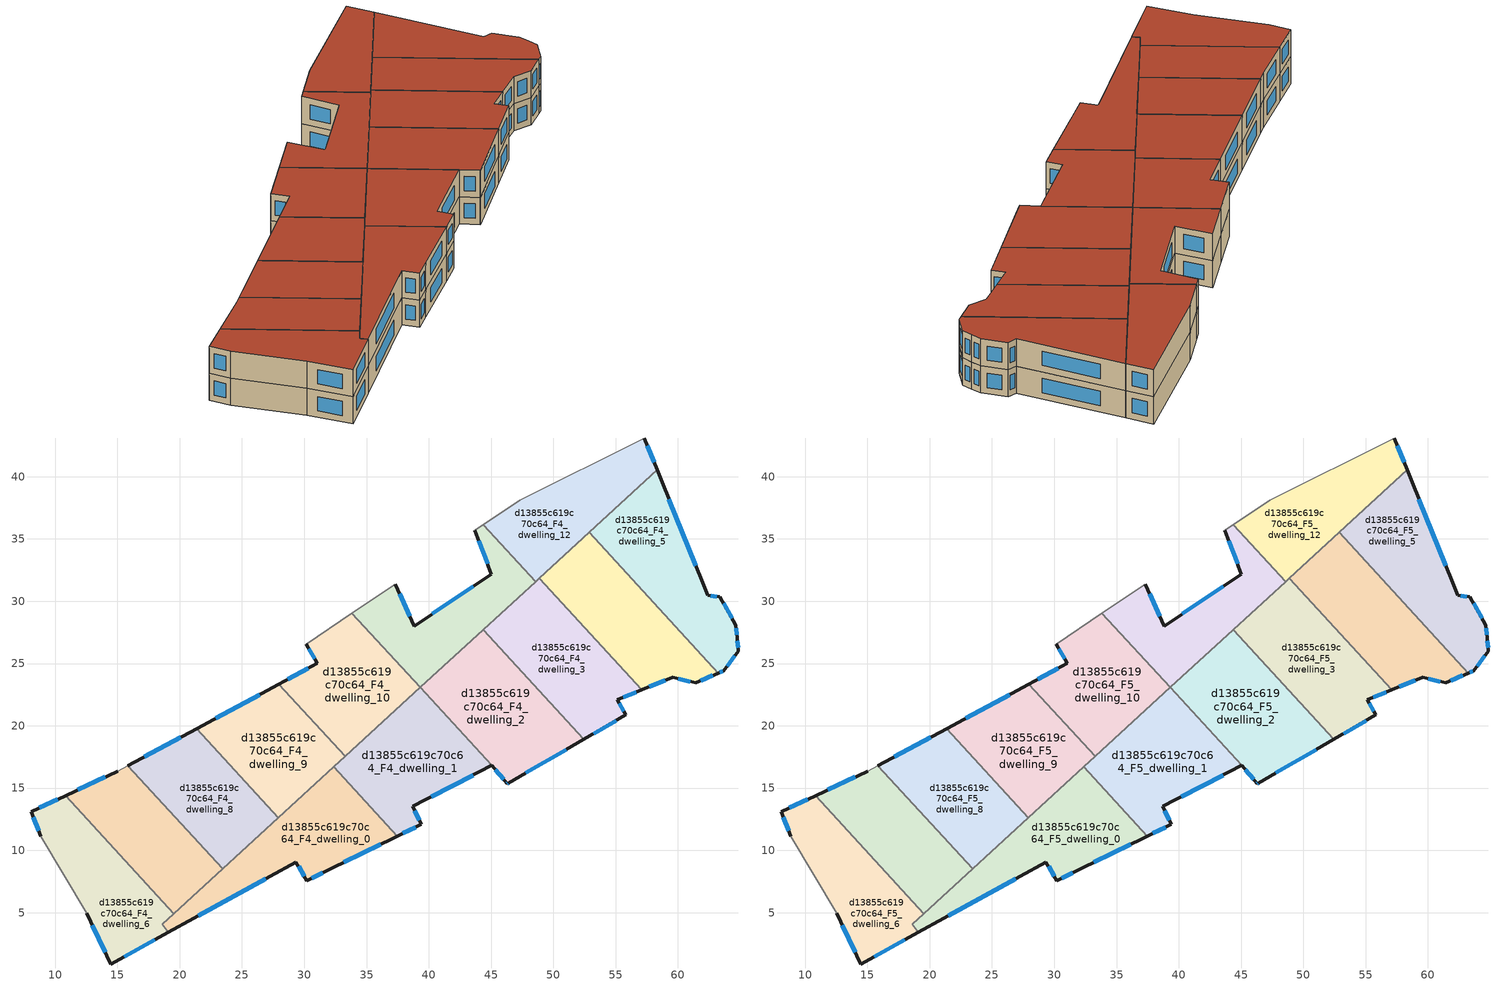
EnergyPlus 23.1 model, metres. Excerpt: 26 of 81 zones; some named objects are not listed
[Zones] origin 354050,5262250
d13855c619c70c64_F4_dwelling_0
 floor to d13855c619c70c64_F3_dwelling_0 (EU_floor_Construction): 32.36,16.7 37.46,11.14 31.87,8.38 30.21,7.57 29.34,9.06 19.09,3.42 18.62,4.08 z12
 wall outside (EU_wall_Construction): 19.09,3.42 29.34,9.06 30.21,7.57 31.87,8.38 37.46,11.14 z12:15
 wall to d13855c619c70c64_F4_dwelling_1 (EU_wall_Construction): 37.46,11.14 32.36,16.7 z12:15
 wall to d13855c619c70c64_F4_dwelling_6 (EU_wall_Construction): 19.54,4.93 18.62,4.08 19.09,3.42 z12:15
 wall to d13855c619c70c64_F4_dwelling_8 (EU_wall_Construction): 27.93,12.63 23.45,8.51 z12:15
 wall to d13855c619c70c64_F4_dwelling_9 (EU_wall_Construction): 32.36,16.7 27.93,12.63 z12:15
 wall to d13855c619c70c64_F4_dwelling_7 (EU_wall_Construction): 23.45,8.51 19.54,4.93 z12:15
 window (EU_Window_Construction): 33.19,9.03 36.15,10.49 / 30.6,7.76 31.48,8.19 / 29.54,8.71 30,7.92 / 21.5,4.74 26.93,7.74 z12.7:14.3
d13855c619c70c64_F4_dwelling_1
 floor to d13855c619c70c64_F3_dwelling_1 (EU_floor_Construction): 39.31,23.08 45.05,16.82 38.72,13.54 39.4,12.09 37.46,11.14 32.36,16.7 z12
 wall outside (EU_wall_Construction): 37.46,11.14 39.4,12.09 38.72,13.54 45.05,16.82 z12:15
 wall to d13855c619c70c64_F4_dwelling_2 (EU_wall_Construction): 45.05,16.82 39.31,23.08 z12:15
 wall to d13855c619c70c64_F4_dwelling_10 (EU_wall_Construction): 39.31,23.08 33.28,17.54 z12:15
 wall to d13855c619c70c64_F4_dwelling_9 (EU_wall_Construction): 33.28,17.54 32.36,16.7 z12:15
 window (EU_Window_Construction): 40.2,14.31 43.57,16.05 / 39.24,12.43 38.88,13.2 / 37.92,11.36 38.94,11.87 z12.7:14.3
d13855c619c70c64_F4_dwelling_10
 floor to d13855c619c70c64_F3_dwelling_10 (EU_floor_Construction): 33.83,29.04 39.31,23.08 33.28,17.54 27.96,23.33 31.06,25.01 30.15,26.55 z12
 wall outside (EU_wall_Construction): 30.15,26.55 31.06,25.01 27.96,23.33 z12:15
 wall to d13855c619c70c64_F4_dwelling_9 (EU_wall_Construction): 27.96,23.33 33.28,17.54 z12:15
 wall adiabatic (EU_wall_Construction): 33.83,29.04 30.15,26.55 z12:15
 wall to d13855c619c70c64_F4_dwelling_11 (EU_wall_Construction): 39.31,23.08 33.83,29.04 z12:15
 window (EU_Window_Construction): 30.33,24.61 28.69,23.73 / 30.36,26.19 30.85,25.37 z12.7:14.3
d13855c619c70c64_F4_dwelling_11
 floor to d13855c619c70c64_F3_dwelling_11 (EU_floor_Construction): 44.37,36.15 48.57,31.58 39.31,23.08 33.83,29.04 37.31,31.38 38.84,28 45.03,32.18 43.68,35.68 z12
 wall outside (EU_wall_Construction): 43.68,35.68 45.03,32.18 38.84,28 37.31,31.38 z12:15
 wall adiabatic (EU_wall_Construction): 44.37,36.15 43.68,35.68 / 37.31,31.38 33.83,29.04 z12:15
 wall to d13855c619c70c64_F4_dwelling_12 (EU_wall_Construction): 48.57,31.58 44.37,36.15 z12:15
 wall to d13855c619c70c64_F4_dwelling_2 (EU_wall_Construction): 39.31,23.08 44.36,27.72 z12:15
 wall to d13855c619c70c64_F4_dwelling_3 (EU_wall_Construction): 44.36,27.72 48.57,31.58 z12:15
 window (EU_Window_Construction): 43.99,34.86 44.71,33 / 38.48,28.8 37.67,30.59 / 43.57,31.2 40.29,28.98 z12.7:14.3
d13855c619c70c64_F4_dwelling_12
 floor to d13855c619c70c64_F3_dwelling_12 (EU_floor_Construction): 57.28,43.1 58.32,40.54 48.57,31.58 44.37,36.15 47.29,38.11 z12
 wall outside (EU_wall_Construction): 58.32,40.54 57.28,43.1 z12:15
 wall adiabatic (EU_wall_Construction): 57.28,43.1 47.29,38.11 44.37,36.15 z12:15
 wall to d13855c619c70c64_F4_dwelling_5 (EU_wall_Construction): 52.86,35.53 58.32,40.54 z12:15
 wall to d13855c619c70c64_F4_dwelling_4 (EU_wall_Construction): 48.86,31.85 52.86,35.53 z12:15
 wall to d13855c619c70c64_F4_dwelling_3 (EU_wall_Construction): 48.57,31.58 48.86,31.85 z12:15
 window (EU_Window_Construction): 58.08,41.14 57.53,42.5 z12.7:14.3
d13855c619c70c64_F4_dwelling_2
 floor to d13855c619c70c64_F3_dwelling_2 (EU_floor_Construction): 44.36,27.72 52.45,18.92 46.36,15.39 46.3,15.35 45.05,16.82 39.31,23.08 z12
 wall outside (EU_wall_Construction): 45.05,16.82 46.3,15.35 46.36,15.39 52.45,18.92 z12:15
 wall to d13855c619c70c64_F4_dwelling_3 (EU_wall_Construction): 52.45,18.92 44.36,27.72 z12:15
 window (EU_Window_Construction): 47.79,16.22 51.02,18.09 / 46.31,15.36 46.35,15.38 / 45.35,16.47 46.01,15.7 z12.7:14.3
d13855c619c70c64_F4_dwelling_3
 floor to d13855c619c70c64_F3_dwelling_3 (EU_floor_Construction): 48.86,31.85 57.1,22.89 55.12,22.08 55.82,20.88 52.45,18.92 44.36,27.72 z12
 wall outside (EU_wall_Construction): 52.45,18.92 55.82,20.88 55.12,22.08 57.1,22.89 z12:15
 wall to d13855c619c70c64_F4_dwelling_4 (EU_wall_Construction): 57.1,22.89 48.86,31.85 z12:15
 window (EU_Window_Construction): 55.59,22.27 56.63,22.7 / 55.66,21.16 55.29,21.8 / 53.24,19.38 55.03,20.42 z12.7:14.3
d13855c619c70c64_F4_dwelling_4
 floor to d13855c619c70c64_F3_dwelling_4 (EU_floor_Construction): 52.86,35.53 63.23,24.23 61.41,23.45 59.58,23.9 57.1,22.89 48.86,31.85 z12
 wall outside (EU_wall_Construction): 57.1,22.89 59.58,23.9 61.41,23.45 63.23,24.23 z12:15
 wall to d13855c619c70c64_F4_dwelling_5 (EU_wall_Construction): 63.23,24.23 52.86,35.53 z12:15
 window (EU_Window_Construction): 61.84,23.63 62.81,24.05 / 60.01,23.79 60.98,23.55 / 57.68,23.12 59,23.66 z12.7:14.3
d13855c619c70c64_F4_dwelling_5
 floor to d13855c619c70c64_F3_dwelling_5 (EU_floor_Construction): 58.32,40.54 62.39,30.46 63.35,30.35 64.66,28.08 64.75,27.06 64.85,26 63.68,24.43 63.23,24.23 52.86,35.53 z12
 wall outside (EU_wall_Construction): 63.23,24.23 63.68,24.43 64.85,26 64.75,27.06 64.66,28.08 63.35,30.35 62.39,30.46 58.32,40.54 z12:15
 window (EU_Window_Construction): 64.82,26.25 64.77,26.81 / 63.96,24.8 64.57,25.63 / 63.34,24.28 63.58,24.38 / 61.43,32.83 59.28,38.17 / 63.12,30.38 62.61,30.44 / 64.35,28.62 63.66,29.82 / 64.73,27.3 64.68,27.84 z12.7:14.3
d13855c619c70c64_F4_dwelling_6
 floor to d13855c619c70c64_F3_dwelling_6 (EU_floor_Construction): 10.84,14.4 19.54,4.93 18.62,4.08 19.09,3.42 14.48,0.88 12.55,4.95 8.85,11.13 8.08,13.12 z12
 wall outside (EU_wall_Construction): 12.55,4.95 14.48,0.88 19.09,3.42 / 10.84,14.4 8.08,13.12 8.85,11.13 z12:15
 wall adiabatic (EU_wall_Construction): 8.85,11.13 12.55,4.95 z12:15
 wall to d13855c619c70c64_F4_dwelling_7 (EU_wall_Construction): 19.54,4.93 10.84,14.4 z12:15
 window (EU_Window_Construction): 13,4 14.03,1.84 / 8.26,12.65 8.67,11.59 / 10.19,14.1 8.73,13.42 / 15.56,1.47 18,2.82 z12.7:14.3
d13855c619c70c64_F4_dwelling_7
 floor to d13855c619c70c64_F3_dwelling_7 (EU_floor_Construction): 15.84,16.8 23.45,8.51 19.54,4.93 10.84,14.4 15.03,16.36 z12
 wall outside (EU_wall_Construction): 15.03,16.36 10.84,14.4 z12:15
 wall adiabatic (EU_wall_Construction): 15.84,16.8 15.03,16.36 z12:15
 wall to d13855c619c70c64_F4_dwelling_8 (EU_wall_Construction): 23.45,8.51 15.84,16.8 z12:15
 window (EU_Window_Construction): 14.04,15.9 11.83,14.86 z12.7:14.3
d13855c619c70c64_F4_dwelling_8
 floor to d13855c619c70c64_F3_dwelling_8 (EU_floor_Construction): 21.37,19.78 27.93,12.63 23.45,8.51 15.84,16.8 z12
 wall outside (EU_wall_Construction): 21.37,19.78 15.84,16.8 z12:15
 wall to d13855c619c70c64_F4_dwelling_9 (EU_wall_Construction): 27.93,12.63 21.37,19.78 z12:15
 window (EU_Window_Construction): 20.07,19.08 17.14,17.5 z12.7:14.3
d13855c619c70c64_F4_dwelling_9
 floor to d13855c619c70c64_F3_dwelling_9 (EU_floor_Construction): 27.96,23.33 33.28,17.54 27.93,12.63 21.37,19.78 z12
 wall outside (EU_wall_Construction): 27.96,23.33 21.37,19.78 z12:15
 window (EU_Window_Construction): 26.41,22.5 22.92,20.61 z12.7:14.3
d13855c619c70c64_F5_dwelling_0
 floor to d13855c619c70c64_F4_dwelling_0 (EU_floor_Construction): 32.36,16.7 37.46,11.14 31.87,8.38 30.21,7.57 29.34,9.06 19.09,3.42 18.62,4.08 z15
 wall outside (EU_wall_Construction): 19.09,3.42 29.34,9.06 30.21,7.57 31.87,8.38 37.46,11.14 z15:18
 wall to d13855c619c70c64_F5_dwelling_1 (EU_wall_Construction): 37.46,11.14 32.36,16.7 z15:18
 wall to d13855c619c70c64_F5_dwelling_6 (EU_wall_Construction): 19.54,4.93 18.62,4.08 19.09,3.42 z15:18
 wall to d13855c619c70c64_F5_dwelling_8 (EU_wall_Construction): 27.93,12.63 23.45,8.51 z15:18
 wall to d13855c619c70c64_F5_dwelling_9 (EU_wall_Construction): 32.36,16.7 27.93,12.63 z15:18
 wall to d13855c619c70c64_F5_dwelling_7 (EU_wall_Construction): 23.45,8.51 19.54,4.93 z15:18
 window (EU_Window_Construction): 33.19,9.03 36.15,10.49 / 30.6,7.76 31.48,8.19 / 29.54,8.71 30,7.92 / 21.5,4.74 26.93,7.74 z15.7:17.3
 roof outside (EU_roof_Construction): 31.87,8.38 37.46,11.14 32.36,16.7 18.62,4.08 19.09,3.42 29.34,9.06 30.21,7.57 z18
d13855c619c70c64_F5_dwelling_1
 floor to d13855c619c70c64_F4_dwelling_1 (EU_floor_Construction): 39.31,23.08 45.05,16.82 38.72,13.54 39.4,12.09 37.46,11.14 32.36,16.7 z15
 wall outside (EU_wall_Construction): 37.46,11.14 39.4,12.09 38.72,13.54 45.05,16.82 z15:18
 wall to d13855c619c70c64_F5_dwelling_2 (EU_wall_Construction): 45.05,16.82 39.31,23.08 z15:18
 wall to d13855c619c70c64_F5_dwelling_10 (EU_wall_Construction): 39.31,23.08 33.28,17.54 z15:18
 wall to d13855c619c70c64_F5_dwelling_9 (EU_wall_Construction): 33.28,17.54 32.36,16.7 z15:18
 window (EU_Window_Construction): 40.2,14.31 43.57,16.05 / 39.24,12.43 38.88,13.2 / 37.92,11.36 38.94,11.87 z15.7:17.3
 roof outside (EU_roof_Construction): 45.05,16.82 39.31,23.08 32.36,16.7 37.46,11.14 39.4,12.09 38.72,13.54 z18
d13855c619c70c64_F5_dwelling_10
 floor to d13855c619c70c64_F4_dwelling_10 (EU_floor_Construction): 33.83,29.04 39.31,23.08 33.28,17.54 27.96,23.33 31.06,25.01 30.15,26.55 z15
 wall outside (EU_wall_Construction): 30.15,26.55 31.06,25.01 27.96,23.33 z15:18
 wall to d13855c619c70c64_F5_dwelling_9 (EU_wall_Construction): 27.96,23.33 33.28,17.54 z15:18
 wall adiabatic (EU_wall_Construction): 33.83,29.04 30.15,26.55 z15:18
 wall to d13855c619c70c64_F5_dwelling_11 (EU_wall_Construction): 39.31,23.08 33.83,29.04 z15:18
 window (EU_Window_Construction): 30.33,24.61 28.69,23.73 / 30.36,26.19 30.85,25.37 z15.7:17.3
 roof outside (EU_roof_Construction): 39.31,23.08 33.83,29.04 30.15,26.55 31.06,25.01 27.96,23.33 33.28,17.54 z18
d13855c619c70c64_F5_dwelling_11
 floor to d13855c619c70c64_F4_dwelling_11 (EU_floor_Construction): 44.37,36.15 48.57,31.58 39.31,23.08 33.83,29.04 37.31,31.38 38.84,28 45.03,32.18 43.68,35.68 z15
 wall outside (EU_wall_Construction): 43.68,35.68 45.03,32.18 38.84,28 37.31,31.38 z15:18
 wall adiabatic (EU_wall_Construction): 44.37,36.15 43.68,35.68 / 37.31,31.38 33.83,29.04 z15:18
 wall to d13855c619c70c64_F5_dwelling_12 (EU_wall_Construction): 48.57,31.58 44.37,36.15 z15:18
 wall to d13855c619c70c64_F5_dwelling_2 (EU_wall_Construction): 39.31,23.08 44.36,27.72 z15:18
 wall to d13855c619c70c64_F5_dwelling_3 (EU_wall_Construction): 44.36,27.72 48.57,31.58 z15:18
 window (EU_Window_Construction): 43.99,34.86 44.71,33 / 38.48,28.8 37.67,30.59 / 43.57,31.2 40.29,28.98 z15.7:17.3
 roof outside (EU_roof_Construction): 48.57,31.58 44.37,36.15 43.68,35.68 45.03,32.18 38.84,28 37.31,31.38 33.83,29.04 39.31,23.08 z18
d13855c619c70c64_F5_dwelling_12
 floor to d13855c619c70c64_F4_dwelling_12 (EU_floor_Construction): 57.28,43.1 58.32,40.54 48.57,31.58 44.37,36.15 47.29,38.11 z15
 wall outside (EU_wall_Construction): 58.32,40.54 57.28,43.1 z15:18
 wall adiabatic (EU_wall_Construction): 57.28,43.1 47.29,38.11 44.37,36.15 z15:18
 wall to d13855c619c70c64_F5_dwelling_5 (EU_wall_Construction): 52.86,35.53 58.32,40.54 z15:18
 wall to d13855c619c70c64_F5_dwelling_4 (EU_wall_Construction): 48.86,31.85 52.86,35.53 z15:18
 wall to d13855c619c70c64_F5_dwelling_3 (EU_wall_Construction): 48.57,31.58 48.86,31.85 z15:18
 window (EU_Window_Construction): 58.08,41.14 57.53,42.5 z15.7:17.3
 roof outside (EU_roof_Construction): 58.32,40.54 57.28,43.1 47.29,38.11 44.37,36.15 48.57,31.58 z18
d13855c619c70c64_F5_dwelling_2
 floor to d13855c619c70c64_F4_dwelling_2 (EU_floor_Construction): 44.36,27.72 52.45,18.92 46.36,15.39 46.3,15.35 45.05,16.82 39.31,23.08 z15
 wall outside (EU_wall_Construction): 45.05,16.82 46.3,15.35 46.36,15.39 52.45,18.92 z15:18
 wall to d13855c619c70c64_F5_dwelling_3 (EU_wall_Construction): 52.45,18.92 44.36,27.72 z15:18
 window (EU_Window_Construction): 47.79,16.22 51.02,18.09 / 46.31,15.36 46.35,15.38 / 45.35,16.47 46.01,15.7 z15.7:17.3
 roof outside (EU_roof_Construction): 52.45,18.92 44.36,27.72 39.31,23.08 45.05,16.82 46.3,15.35 46.36,15.39 z18
d13855c619c70c64_F5_dwelling_3
 floor to d13855c619c70c64_F4_dwelling_3 (EU_floor_Construction): 48.86,31.85 57.1,22.89 55.12,22.08 55.82,20.88 52.45,18.92 44.36,27.72 z15
 wall outside (EU_wall_Construction): 52.45,18.92 55.82,20.88 55.12,22.08 57.1,22.89 z15:18
 wall to d13855c619c70c64_F5_dwelling_4 (EU_wall_Construction): 57.1,22.89 48.86,31.85 z15:18
 window (EU_Window_Construction): 55.59,22.27 56.63,22.7 / 55.66,21.16 55.29,21.8 / 53.24,19.38 55.03,20.42 z15.7:17.3
 roof outside (EU_roof_Construction): 55.82,20.88 55.12,22.08 57.1,22.89 48.86,31.85 44.36,27.72 52.45,18.92 z18
d13855c619c70c64_F5_dwelling_4
 floor to d13855c619c70c64_F4_dwelling_4 (EU_floor_Construction): 52.86,35.53 63.23,24.23 61.41,23.45 59.58,23.9 57.1,22.89 48.86,31.85 z15
 wall outside (EU_wall_Construction): 57.1,22.89 59.58,23.9 61.41,23.45 63.23,24.23 z15:18
 wall to d13855c619c70c64_F5_dwelling_5 (EU_wall_Construction): 63.23,24.23 52.86,35.53 z15:18
 window (EU_Window_Construction): 61.84,23.63 62.81,24.05 / 60.01,23.79 60.98,23.55 / 57.68,23.12 59,23.66 z15.7:17.3
 roof outside (EU_roof_Construction): 63.23,24.23 52.86,35.53 48.86,31.85 57.1,22.89 59.58,23.9 61.41,23.45 z18
d13855c619c70c64_F5_dwelling_5
 floor to d13855c619c70c64_F4_dwelling_5 (EU_floor_Construction): 58.32,40.54 62.39,30.46 63.35,30.35 64.66,28.08 64.75,27.06 64.85,26 63.68,24.43 63.23,24.23 52.86,35.53 z15
 wall outside (EU_wall_Construction): 63.23,24.23 63.68,24.43 64.85,26 64.75,27.06 64.66,28.08 63.35,30.35 62.39,30.46 58.32,40.54 z15:18
 window (EU_Window_Construction): 64.82,26.25 64.77,26.81 / 63.96,24.8 64.57,25.63 / 63.34,24.28 63.58,24.38 / 61.43,32.83 59.28,38.17 / 63.12,30.38 62.61,30.44 / 64.35,28.62 63.66,29.82 / 64.73,27.3 64.68,27.84 z15.7:17.3
 roof outside (EU_roof_Construction): 63.68,24.43 64.85,26 64.75,27.06 64.66,28.08 63.35,30.35 62.39,30.46 58.32,40.54 52.86,35.53 63.23,24.23 z18
d13855c619c70c64_F5_dwelling_6
 floor to d13855c619c70c64_F4_dwelling_6 (EU_floor_Construction): 10.84,14.4 19.54,4.93 18.62,4.08 19.09,3.42 14.48,0.88 12.55,4.95 8.85,11.13 8.08,13.12 z15
 wall outside (EU_wall_Construction): 12.55,4.95 14.48,0.88 19.09,3.42 / 10.84,14.4 8.08,13.12 8.85,11.13 z15:18
 wall adiabatic (EU_wall_Construction): 8.85,11.13 12.55,4.95 z15:18
 wall to d13855c619c70c64_F5_dwelling_7 (EU_wall_Construction): 19.54,4.93 10.84,14.4 z15:18
 window (EU_Window_Construction): 13,4 14.03,1.84 / 8.26,12.65 8.67,11.59 / 10.19,14.1 8.73,13.42 / 15.56,1.47 18,2.82 z15.7:17.3
 roof outside (EU_roof_Construction): 19.09,3.42 18.62,4.08 19.54,4.93 10.84,14.4 8.08,13.12 8.85,11.13 12.55,4.95 14.48,0.88 z18
d13855c619c70c64_F5_dwelling_7
 floor to d13855c619c70c64_F4_dwelling_7 (EU_floor_Construction): 15.84,16.8 23.45,8.51 19.54,4.93 10.84,14.4 15.03,16.36 z15
 wall outside (EU_wall_Construction): 15.03,16.36 10.84,14.4 z15:18
 wall adiabatic (EU_wall_Construction): 15.84,16.8 15.03,16.36 z15:18
 wall to d13855c619c70c64_F5_dwelling_8 (EU_wall_Construction): 23.45,8.51 15.84,16.8 z15:18
 window (EU_Window_Construction): 14.04,15.9 11.83,14.86 z15.7:17.3
 roof outside (EU_roof_Construction): 23.45,8.51 15.84,16.8 15.03,16.36 10.84,14.4 19.54,4.93 z18
d13855c619c70c64_F5_dwelling_8
 floor to d13855c619c70c64_F4_dwelling_8 (EU_floor_Construction): 21.37,19.78 27.93,12.63 23.45,8.51 15.84,16.8 z15
 wall outside (EU_wall_Construction): 21.37,19.78 15.84,16.8 z15:18
 wall to d13855c619c70c64_F5_dwelling_9 (EU_wall_Construction): 27.93,12.63 21.37,19.78 z15:18
 window (EU_Window_Construction): 20.07,19.08 17.14,17.5 z15.7:17.3
 roof outside (EU_roof_Construction): 27.93,12.63 21.37,19.78 15.84,16.8 23.45,8.51 z18
d13855c619c70c64_F5_dwelling_9
 floor to d13855c619c70c64_F4_dwelling_9 (EU_floor_Construction): 27.96,23.33 33.28,17.54 27.93,12.63 21.37,19.78 z15
 wall outside (EU_wall_Construction): 27.96,23.33 21.37,19.78 z15:18
 window (EU_Window_Construction): 26.41,22.5 22.92,20.61 z15.7:17.3
 roof outside (EU_roof_Construction): 33.28,17.54 27.96,23.33 21.37,19.78 27.93,12.63 z18
[Building]
EU S2 Campaign: North Axis=0; Terrain=City; Solar Distribution=FullExterior
[Site:Location]
Budapest.Ferenc.Liszt.Intl.AP: Latitude=47.437; Longitude=19.256; Time Zone=1; Elevation=185
[SizingPeriod:WeatherFileDays]
AnnualSizingPeriod: Begin Month=1; Begin Day of Month=1; End Month=12; End Day of Month=31; Day of Week for Start Day=Monday; Use Weather File Daylight Saving Period=No; Use Weather File Rain and Snow Indicators=No
[MATERIAL]
EU_InternalMass_Material: Roughness=MediumRough; Thickness=0.1; Conductivity=1; Density=1800; Specific Heat=900; Thermal Absorptance=0.9; Solar Absorptance=0.7; Visible Absorptance=0.7
[MATERIAL:NOMASS] Roughness=MediumRough; Thermal Absorptance=0.9; Solar Absorptance=0.7; Visible Absorptance=0.7
Name | Thermal Resistance
EU_wall_NoMass | 0.832559
EU_roof_NoMass | 1.39638
EU_floor_NoMass | 0.872794
[WINDOWMATERIAL:SIMPLEGLAZINGSYSTEM]
EU_Window_SimpleGlazing: UFactor=2.79869; Solar Heat Gain Coefficient=0.75; Visible Transmittance=0.75
[CONSTRUCTION]
EU_wall_Construction: EU_wall_NoMass
EU_roof_Construction: EU_roof_NoMass
EU_floor_Construction: EU_floor_NoMass
EU_Window_Construction: EU_Window_SimpleGlazing
EU_InternalMass_Construction: EU_InternalMass_Material
[ZONE] Type=1; Multiplier=1; Ceiling Height=autocalculate; Floor Area=autocalculate; Part of Total Floor Area=Yes
Name | Volume
d13855c619c70c64_F4_dwelling_0; d13855c619c70c64_F5_dwelling_0 | 218.956
d13855c619c70c64_F4_dwelling_1; d13855c619c70c64_F5_dwelling_1 | 215.512
d13855c619c70c64_F4_dwelling_10; d13855c619c70c64_F5_dwelling_10 | 196.07
d13855c619c70c64_F4_dwelling_11; d13855c619c70c64_F5_dwelling_11 | 186.441
d13855c619c70c64_F4_dwelling_12; d13855c619c70c64_F5_dwelling_12 | 191.256
d13855c619c70c64_F4_dwelling_2; d13855c619c70c64_F5_dwelling_2 | 230.737
d13855c619c70c64_F4_dwelling_3; d13855c619c70c64_F5_dwelling_3 | 223.125
d13855c619c70c64_F4_dwelling_4; d13855c619c70c64_F5_dwelling_4 | 223.113
d13855c619c70c64_F4_dwelling_5; d13855c619c70c64_F5_dwelling_5 | 223.124
d13855c619c70c64_F4_dwelling_6; d13855c619c70c64_F5_dwelling_6 | 195.357
d13855c619c70c64_F4_dwelling_7; d13855c619c70c64_F5_dwelling_7 | 191.247
d13855c619c70c64_F4_dwelling_8; d13855c619c70c64_F5_dwelling_8 | 191.26
d13855c619c70c64_F4_dwelling_9; d13855c619c70c64_F5_dwelling_9 | 191.232
[INTERNALMASS] Construction=EU_InternalMass_Construction
Name | Zone or ZoneList | Surface Area
d13855c619c70c64_F4_dwelling_0_EU_InternalMass | d13855c619c70c64_F4_dwelling_0 | 72.9933
d13855c619c70c64_F4_dwelling_1_EU_InternalMass | d13855c619c70c64_F4_dwelling_1 | 71.8373
d13855c619c70c64_F4_dwelling_2_EU_InternalMass | d13855c619c70c64_F4_dwelling_2 | 76.9127
d13855c619c70c64_F4_dwelling_3_EU_InternalMass | d13855c619c70c64_F4_dwelling_3 | 74.375
d13855c619c70c64_F4_dwelling_4_EU_InternalMass | d13855c619c70c64_F4_dwelling_4 | 74.3711
d13855c619c70c64_F4_dwelling_5_EU_InternalMass | d13855c619c70c64_F4_dwelling_5 | 74.3743
d13855c619c70c64_F4_dwelling_6_EU_InternalMass | d13855c619c70c64_F4_dwelling_6 | 65.1208
d13855c619c70c64_F4_dwelling_7_EU_InternalMass | d13855c619c70c64_F4_dwelling_7 | 63.749
d13855c619c70c64_F4_dwelling_8_EU_InternalMass | d13855c619c70c64_F4_dwelling_8 | 63.7532
d13855c619c70c64_F4_dwelling_9_EU_InternalMass | d13855c619c70c64_F4_dwelling_9 | 63.744
d13855c619c70c64_F4_dwelling_10_EU_InternalMass | d13855c619c70c64_F4_dwelling_10 | 65.3565
d13855c619c70c64_F4_dwelling_11_EU_InternalMass | d13855c619c70c64_F4_dwelling_11 | 62.1467
d13855c619c70c64_F4_dwelling_12_EU_InternalMass | d13855c619c70c64_F4_dwelling_12 | 63.752
d13855c619c70c64_F5_dwelling_0_EU_InternalMass | d13855c619c70c64_F5_dwelling_0 | 72.9933
d13855c619c70c64_F5_dwelling_1_EU_InternalMass | d13855c619c70c64_F5_dwelling_1 | 71.8373
d13855c619c70c64_F5_dwelling_2_EU_InternalMass | d13855c619c70c64_F5_dwelling_2 | 76.9127
d13855c619c70c64_F5_dwelling_3_EU_InternalMass | d13855c619c70c64_F5_dwelling_3 | 74.375
d13855c619c70c64_F5_dwelling_4_EU_InternalMass | d13855c619c70c64_F5_dwelling_4 | 74.3711
d13855c619c70c64_F5_dwelling_5_EU_InternalMass | d13855c619c70c64_F5_dwelling_5 | 74.3743
d13855c619c70c64_F5_dwelling_6_EU_InternalMass | d13855c619c70c64_F5_dwelling_6 | 65.1208
d13855c619c70c64_F5_dwelling_7_EU_InternalMass | d13855c619c70c64_F5_dwelling_7 | 63.749
d13855c619c70c64_F5_dwelling_8_EU_InternalMass | d13855c619c70c64_F5_dwelling_8 | 63.7532
d13855c619c70c64_F5_dwelling_9_EU_InternalMass | d13855c619c70c64_F5_dwelling_9 | 63.744
d13855c619c70c64_F5_dwelling_10_EU_InternalMass | d13855c619c70c64_F5_dwelling_10 | 65.3565
d13855c619c70c64_F5_dwelling_11_EU_InternalMass | d13855c619c70c64_F5_dwelling_11 | 62.1467
d13855c619c70c64_F5_dwelling_12_EU_InternalMass | d13855c619c70c64_F5_dwelling_12 | 63.752
[OTHEREQUIPMENT] Fuel Type=Electricity; Design Level Calculation Method=Watts/Area; Power per Zone Floor Area=1; Fraction Latent=0; Fraction Radiant=0; Fraction Lost=0; Carbon Dioxide Generation Rate=0; EndUse Subcategory=EU_Step8_InternalGains
Name | Zone or ZoneList or Space or SpaceList | Schedule
EU_Step8_InternalGain_d13855c619c70c64_F4_dwelling_0_f000 | d13855c619c70c64_F4_dwelling_0 | EU_Step8_GainSchedule_d13855c619c70c64_F4_dwelling_0_f000
EU_Step8_InternalGain_d13855c619c70c64_F4_dwelling_1_f000 | d13855c619c70c64_F4_dwelling_1 | EU_Step8_GainSchedule_d13855c619c70c64_F4_dwelling_1_f000
EU_Step8_InternalGain_d13855c619c70c64_F4_dwelling_2_f000 | d13855c619c70c64_F4_dwelling_2 | EU_Step8_GainSchedule_d13855c619c70c64_F4_dwelling_2_f000
EU_Step8_InternalGain_d13855c619c70c64_F4_dwelling_3_f000 | d13855c619c70c64_F4_dwelling_3 | EU_Step8_GainSchedule_d13855c619c70c64_F4_dwelling_3_f000
EU_Step8_InternalGain_d13855c619c70c64_F4_dwelling_4_f000 | d13855c619c70c64_F4_dwelling_4 | EU_Step8_GainSchedule_d13855c619c70c64_F4_dwelling_4_f000
EU_Step8_InternalGain_d13855c619c70c64_F4_dwelling_5_f000 | d13855c619c70c64_F4_dwelling_5 | EU_Step8_GainSchedule_d13855c619c70c64_F4_dwelling_5_f000
EU_Step8_InternalGain_d13855c619c70c64_F4_dwelling_6_f000 | d13855c619c70c64_F4_dwelling_6 | EU_Step8_GainSchedule_d13855c619c70c64_F4_dwelling_6_f000
EU_Step8_InternalGain_d13855c619c70c64_F4_dwelling_7_f000 | d13855c619c70c64_F4_dwelling_7 | EU_Step8_GainSchedule_d13855c619c70c64_F4_dwelling_7_f000
EU_Step8_InternalGain_d13855c619c70c64_F4_dwelling_8_f000 | d13855c619c70c64_F4_dwelling_8 | EU_Step8_GainSchedule_d13855c619c70c64_F4_dwelling_8_f000
EU_Step8_InternalGain_d13855c619c70c64_F4_dwelling_9_f000 | d13855c619c70c64_F4_dwelling_9 | EU_Step8_GainSchedule_d13855c619c70c64_F4_dwelling_9_f000
EU_Step8_InternalGain_d13855c619c70c64_F4_dwelling_10_f000 | d13855c619c70c64_F4_dwelling_10 | EU_Step8_GainSchedule_d13855c619c70c64_F4_dwelling_10_f000
EU_Step8_InternalGain_d13855c619c70c64_F4_dwelling_11_f000 | d13855c619c70c64_F4_dwelling_11 | EU_Step8_GainSchedule_d13855c619c70c64_F4_dwelling_11_f000
EU_Step8_InternalGain_d13855c619c70c64_F4_dwelling_12_f000 | d13855c619c70c64_F4_dwelling_12 | EU_Step8_GainSchedule_d13855c619c70c64_F4_dwelling_12_f000
EU_Step8_InternalGain_d13855c619c70c64_F5_dwelling_0_f000 | d13855c619c70c64_F5_dwelling_0 | EU_Step8_GainSchedule_d13855c619c70c64_F5_dwelling_0_f000
EU_Step8_InternalGain_d13855c619c70c64_F5_dwelling_1_f000 | d13855c619c70c64_F5_dwelling_1 | EU_Step8_GainSchedule_d13855c619c70c64_F5_dwelling_1_f000
EU_Step8_InternalGain_d13855c619c70c64_F5_dwelling_2_f000 | d13855c619c70c64_F5_dwelling_2 | EU_Step8_GainSchedule_d13855c619c70c64_F5_dwelling_2_f000
EU_Step8_InternalGain_d13855c619c70c64_F5_dwelling_3_f000 | d13855c619c70c64_F5_dwelling_3 | EU_Step8_GainSchedule_d13855c619c70c64_F5_dwelling_3_f000
EU_Step8_InternalGain_d13855c619c70c64_F5_dwelling_4_f000 | d13855c619c70c64_F5_dwelling_4 | EU_Step8_GainSchedule_d13855c619c70c64_F5_dwelling_4_f000
EU_Step8_InternalGain_d13855c619c70c64_F5_dwelling_5_f000 | d13855c619c70c64_F5_dwelling_5 | EU_Step8_GainSchedule_d13855c619c70c64_F5_dwelling_5_f000
EU_Step8_InternalGain_d13855c619c70c64_F5_dwelling_6_f000 | d13855c619c70c64_F5_dwelling_6 | EU_Step8_GainSchedule_d13855c619c70c64_F5_dwelling_6_f000
EU_Step8_InternalGain_d13855c619c70c64_F5_dwelling_7_f000 | d13855c619c70c64_F5_dwelling_7 | EU_Step8_GainSchedule_d13855c619c70c64_F5_dwelling_7_f000
EU_Step8_InternalGain_d13855c619c70c64_F5_dwelling_8_f000 | d13855c619c70c64_F5_dwelling_8 | EU_Step8_GainSchedule_d13855c619c70c64_F5_dwelling_8_f000
EU_Step8_InternalGain_d13855c619c70c64_F5_dwelling_9_f000 | d13855c619c70c64_F5_dwelling_9 | EU_Step8_GainSchedule_d13855c619c70c64_F5_dwelling_9_f000
EU_Step8_InternalGain_d13855c619c70c64_F5_dwelling_10_f000 | d13855c619c70c64_F5_dwelling_10 | EU_Step8_GainSchedule_d13855c619c70c64_F5_dwelling_10_f000
EU_Step8_InternalGain_d13855c619c70c64_F5_dwelling_11_f000 | d13855c619c70c64_F5_dwelling_11 | EU_Step8_GainSchedule_d13855c619c70c64_F5_dwelling_11_f000
EU_Step8_InternalGain_d13855c619c70c64_F5_dwelling_12_f000 | d13855c619c70c64_F5_dwelling_12 | EU_Step8_GainSchedule_d13855c619c70c64_F5_dwelling_12_f000
[ZONEVENTILATION:DESIGNFLOWRATE] Schedule=EU_AlwaysOn; Design Flow Rate Calculation Method=AirChanges/Hour; Air Changes per Hour=0.475469; Ventilation Type=Natural; Fan Pressure Rise=0; Fan Total Efficiency=1; Constant Term Coefficient=1; Temperature Term Coefficient=0; Velocity Term Coefficient=0; Velocity Squared Term Coefficient=0; Minimum Indoor Temperature=-100; Maximum Indoor Temperature=100; Delta Temperature=-100; Minimum Outdoor Temperature=-100; Maximum Outdoor Temperature=100; Maximum Wind Speed=40
Name | Zone or ZoneList or Space or SpaceList
EU_ConstantAir_d13855c619c70c64_F4_dwelling_0 | d13855c619c70c64_F4_dwelling_0
EU_ConstantAir_d13855c619c70c64_F4_dwelling_1 | d13855c619c70c64_F4_dwelling_1
EU_ConstantAir_d13855c619c70c64_F4_dwelling_2 | d13855c619c70c64_F4_dwelling_2
EU_ConstantAir_d13855c619c70c64_F4_dwelling_3 | d13855c619c70c64_F4_dwelling_3
EU_ConstantAir_d13855c619c70c64_F4_dwelling_4 | d13855c619c70c64_F4_dwelling_4
EU_ConstantAir_d13855c619c70c64_F4_dwelling_5 | d13855c619c70c64_F4_dwelling_5
EU_ConstantAir_d13855c619c70c64_F4_dwelling_6 | d13855c619c70c64_F4_dwelling_6
EU_ConstantAir_d13855c619c70c64_F4_dwelling_7 | d13855c619c70c64_F4_dwelling_7
EU_ConstantAir_d13855c619c70c64_F4_dwelling_8 | d13855c619c70c64_F4_dwelling_8
EU_ConstantAir_d13855c619c70c64_F4_dwelling_9 | d13855c619c70c64_F4_dwelling_9
EU_ConstantAir_d13855c619c70c64_F4_dwelling_10 | d13855c619c70c64_F4_dwelling_10
EU_ConstantAir_d13855c619c70c64_F4_dwelling_11 | d13855c619c70c64_F4_dwelling_11
EU_ConstantAir_d13855c619c70c64_F4_dwelling_12 | d13855c619c70c64_F4_dwelling_12
EU_ConstantAir_d13855c619c70c64_F5_dwelling_0 | d13855c619c70c64_F5_dwelling_0
EU_ConstantAir_d13855c619c70c64_F5_dwelling_1 | d13855c619c70c64_F5_dwelling_1
EU_ConstantAir_d13855c619c70c64_F5_dwelling_2 | d13855c619c70c64_F5_dwelling_2
EU_ConstantAir_d13855c619c70c64_F5_dwelling_3 | d13855c619c70c64_F5_dwelling_3
EU_ConstantAir_d13855c619c70c64_F5_dwelling_4 | d13855c619c70c64_F5_dwelling_4
EU_ConstantAir_d13855c619c70c64_F5_dwelling_5 | d13855c619c70c64_F5_dwelling_5
EU_ConstantAir_d13855c619c70c64_F5_dwelling_6 | d13855c619c70c64_F5_dwelling_6
EU_ConstantAir_d13855c619c70c64_F5_dwelling_7 | d13855c619c70c64_F5_dwelling_7
EU_ConstantAir_d13855c619c70c64_F5_dwelling_8 | d13855c619c70c64_F5_dwelling_8
EU_ConstantAir_d13855c619c70c64_F5_dwelling_9 | d13855c619c70c64_F5_dwelling_9
EU_ConstantAir_d13855c619c70c64_F5_dwelling_10 | d13855c619c70c64_F5_dwelling_10
EU_ConstantAir_d13855c619c70c64_F5_dwelling_11 | d13855c619c70c64_F5_dwelling_11
EU_ConstantAir_d13855c619c70c64_F5_dwelling_12 | d13855c619c70c64_F5_dwelling_12
[HVACTEMPLATE:ZONE:IDEALLOADSAIRSYSTEM] System Availability Schedule=EU_AlwaysOn; Maximum Heating Supply Air Temperature=50; Minimum Cooling Supply Air Temperature=13; Maximum Heating Supply Air Humidity Ratio=0.0156; Minimum Cooling Supply Air Humidity Ratio=0.0077; Heating Limit=NoLimit; Cooling Limit=NoLimit; Heating Availability Schedule=EU_AlwaysOn; Cooling Availability Schedule=EU_CoolingOff; Dehumidification Control Type=ConstantSensibleHeatRatio; Cooling Sensible Heat Ratio=0.7; Dehumidification Setpoint=60; Humidification Control Type=None; Humidification Setpoint=30; Outdoor Air Method=None; Outdoor Air Flow Rate per Person=0.00944; Outdoor Air Flow Rate per Zone Floor Area=0; Outdoor Air Flow Rate per Zone=0; Demand Controlled Ventilation Type=None; Outdoor Air Economizer Type=NoEconomizer; Heat Recovery Type=None; Sensible Heat Recovery Effectiveness=0.7; Latent Heat Recovery Effectiveness=0.65
Name | Template Thermostat
d13855c619c70c64_F4_dwelling_0 | EU_HeatOnly_d13855c619c70c64_F4_dwelling_0
d13855c619c70c64_F4_dwelling_1 | EU_HeatOnly_d13855c619c70c64_F4_dwelling_1
d13855c619c70c64_F4_dwelling_2 | EU_HeatOnly_d13855c619c70c64_F4_dwelling_2
d13855c619c70c64_F4_dwelling_3 | EU_HeatOnly_d13855c619c70c64_F4_dwelling_3
d13855c619c70c64_F4_dwelling_4 | EU_HeatOnly_d13855c619c70c64_F4_dwelling_4
d13855c619c70c64_F4_dwelling_5 | EU_HeatOnly_d13855c619c70c64_F4_dwelling_5
d13855c619c70c64_F4_dwelling_6 | EU_HeatOnly_d13855c619c70c64_F4_dwelling_6
d13855c619c70c64_F4_dwelling_7 | EU_HeatOnly_d13855c619c70c64_F4_dwelling_7
d13855c619c70c64_F4_dwelling_8 | EU_HeatOnly_d13855c619c70c64_F4_dwelling_8
d13855c619c70c64_F4_dwelling_9 | EU_HeatOnly_d13855c619c70c64_F4_dwelling_9
d13855c619c70c64_F4_dwelling_10 | EU_HeatOnly_d13855c619c70c64_F4_dwelling_10
d13855c619c70c64_F4_dwelling_11 | EU_HeatOnly_d13855c619c70c64_F4_dwelling_11
d13855c619c70c64_F4_dwelling_12 | EU_HeatOnly_d13855c619c70c64_F4_dwelling_12
d13855c619c70c64_F5_dwelling_0 | EU_HeatOnly_d13855c619c70c64_F5_dwelling_0
d13855c619c70c64_F5_dwelling_1 | EU_HeatOnly_d13855c619c70c64_F5_dwelling_1
d13855c619c70c64_F5_dwelling_2 | EU_HeatOnly_d13855c619c70c64_F5_dwelling_2
d13855c619c70c64_F5_dwelling_3 | EU_HeatOnly_d13855c619c70c64_F5_dwelling_3
d13855c619c70c64_F5_dwelling_4 | EU_HeatOnly_d13855c619c70c64_F5_dwelling_4
d13855c619c70c64_F5_dwelling_5 | EU_HeatOnly_d13855c619c70c64_F5_dwelling_5
d13855c619c70c64_F5_dwelling_6 | EU_HeatOnly_d13855c619c70c64_F5_dwelling_6
d13855c619c70c64_F5_dwelling_7 | EU_HeatOnly_d13855c619c70c64_F5_dwelling_7
d13855c619c70c64_F5_dwelling_8 | EU_HeatOnly_d13855c619c70c64_F5_dwelling_8
d13855c619c70c64_F5_dwelling_9 | EU_HeatOnly_d13855c619c70c64_F5_dwelling_9
d13855c619c70c64_F5_dwelling_10 | EU_HeatOnly_d13855c619c70c64_F5_dwelling_10
d13855c619c70c64_F5_dwelling_11 | EU_HeatOnly_d13855c619c70c64_F5_dwelling_11
d13855c619c70c64_F5_dwelling_12 | EU_HeatOnly_d13855c619c70c64_F5_dwelling_12
[SIZING:ZONE] Zone Cooling Design Supply Air Temperature Input Method=SupplyAirTemperature; Zone Cooling Design Supply Air Temperature=13; Zone Heating Design Supply Air Temperature Input Method=SupplyAirTemperature; Zone Heating Design Supply Air Temperature=50; Zone Cooling Design Supply Air Humidity Ratio=0.008; Zone Heating Design Supply Air Humidity Ratio=0.008; Cooling Design Air Flow Method=DesignDay; Cooling Design Air Flow Rate=0; Cooling Minimum Air Flow per Zone Floor Area=0.000762; Cooling Minimum Air Flow=0; Cooling Minimum Air Flow Fraction=0.2; Heating Design Air Flow Method=DesignDay; Heating Design Air Flow Rate=0; Heating Maximum Air Flow per Zone Floor Area=0.002032; Heating Maximum Air Flow=0.141576; Heating Maximum Air Flow Fraction=0.3; Account for Dedicated Outdoor Air System=No; Dedicated Outdoor Air System Control Strategy=NeutralSupplyAir; Dedicated Outdoor Air Low Setpoint Temperature for Design=autosize; Dedicated Outdoor Air High Setpoint Temperature for Design=autosize; Zone Load Sizing Method=Sensible Load Only No Latent Load; Zone Latent Cooling Design Supply Air Humidity Ratio Input Method=HumidityRatioDifference; Zone Cooling Design Supply Air Humidity Ratio Difference=0.005; Zone Latent Heating Design Supply Air Humidity Ratio Input Method=HumidityRatioDifference; Zone Humidification Design Supply Air Humidity Ratio Difference=0.005
d13855c619c70c64_F4_dwelling_0; d13855c619c70c64_F4_dwelling_1; d13855c619c70c64_F4_dwelling_2; d13855c619c70c64_F4_dwelling_3; d13855c619c70c64_F4_dwelling_4; d13855c619c70c64_F4_dwelling_5; d13855c619c70c64_F4_dwelling_6; d13855c619c70c64_F4_dwelling_7; d13855c619c70c64_F4_dwelling_8; d13855c619c70c64_F4_dwelling_9; d13855c619c70c64_F4_dwelling_10; d13855c619c70c64_F4_dwelling_11; d13855c619c70c64_F4_dwelling_12; d13855c619c70c64_F5_dwelling_0; d13855c619c70c64_F5_dwelling_1; d13855c619c70c64_F5_dwelling_2; d13855c619c70c64_F5_dwelling_3; d13855c619c70c64_F5_dwelling_4; d13855c619c70c64_F5_dwelling_5; d13855c619c70c64_F5_dwelling_6; d13855c619c70c64_F5_dwelling_7; d13855c619c70c64_F5_dwelling_8; d13855c619c70c64_F5_dwelling_9; d13855c619c70c64_F5_dwelling_10; d13855c619c70c64_F5_dwelling_11; d13855c619c70c64_F5_dwelling_12
[SCHEDULE:CONSTANT]
Name | Hourly Value
EU_AlwaysOn | 1
EU_CoolingOff | 0
[SCHEDULE:FILE] Column Number=1; Rows to Skip at Top=0; Number of Hours of Data=8760; Column Separator=Comma; Interpolate to Timestep=No; Minutes per Item=60; Adjust Schedule for Daylight Savings=Yes
Name | File
EU_Step8_GainSchedule_d13855c619c70c64_F4_dwelling_0_f000 | ../../schedules/d13855c619c70c64/d13855c619c70c64_F4_dwelling_0_f000_gain.csv
EU_Step8_GainSchedule_d13855c619c70c64_F4_dwelling_1_f000 | ../../schedules/d13855c619c70c64/d13855c619c70c64_F4_dwelling_1_f000_gain.csv
EU_Step8_GainSchedule_d13855c619c70c64_F4_dwelling_2_f000 | ../../schedules/d13855c619c70c64/d13855c619c70c64_F4_dwelling_2_f000_gain.csv
EU_Step8_GainSchedule_d13855c619c70c64_F4_dwelling_3_f000 | ../../schedules/d13855c619c70c64/d13855c619c70c64_F4_dwelling_3_f000_gain.csv
EU_Step8_GainSchedule_d13855c619c70c64_F4_dwelling_4_f000 | ../../schedules/d13855c619c70c64/d13855c619c70c64_F4_dwelling_4_f000_gain.csv
EU_Step8_GainSchedule_d13855c619c70c64_F4_dwelling_5_f000 | ../../schedules/d13855c619c70c64/d13855c619c70c64_F4_dwelling_5_f000_gain.csv
EU_Step8_GainSchedule_d13855c619c70c64_F4_dwelling_6_f000 | ../../schedules/d13855c619c70c64/d13855c619c70c64_F4_dwelling_6_f000_gain.csv
EU_Step8_GainSchedule_d13855c619c70c64_F4_dwelling_7_f000 | ../../schedules/d13855c619c70c64/d13855c619c70c64_F4_dwelling_7_f000_gain.csv
EU_Step8_GainSchedule_d13855c619c70c64_F4_dwelling_8_f000 | ../../schedules/d13855c619c70c64/d13855c619c70c64_F4_dwelling_8_f000_gain.csv
EU_Step8_GainSchedule_d13855c619c70c64_F4_dwelling_9_f000 | ../../schedules/d13855c619c70c64/d13855c619c70c64_F4_dwelling_9_f000_gain.csv
EU_Step8_GainSchedule_d13855c619c70c64_F4_dwelling_10_f000 | ../../schedules/d13855c619c70c64/d13855c619c70c64_F4_dwelling_10_f000_gain.csv
EU_Step8_GainSchedule_d13855c619c70c64_F4_dwelling_11_f000 | ../../schedules/d13855c619c70c64/d13855c619c70c64_F4_dwelling_11_f000_gain.csv
EU_Step8_GainSchedule_d13855c619c70c64_F4_dwelling_12_f000 | ../../schedules/d13855c619c70c64/d13855c619c70c64_F4_dwelling_12_f000_gain.csv
EU_Step8_GainSchedule_d13855c619c70c64_F5_dwelling_0_f000 | ../../schedules/d13855c619c70c64/d13855c619c70c64_F5_dwelling_0_f000_gain.csv
EU_Step8_GainSchedule_d13855c619c70c64_F5_dwelling_1_f000 | ../../schedules/d13855c619c70c64/d13855c619c70c64_F5_dwelling_1_f000_gain.csv
EU_Step8_GainSchedule_d13855c619c70c64_F5_dwelling_2_f000 | ../../schedules/d13855c619c70c64/d13855c619c70c64_F5_dwelling_2_f000_gain.csv
EU_Step8_GainSchedule_d13855c619c70c64_F5_dwelling_3_f000 | ../../schedules/d13855c619c70c64/d13855c619c70c64_F5_dwelling_3_f000_gain.csv
EU_Step8_GainSchedule_d13855c619c70c64_F5_dwelling_4_f000 | ../../schedules/d13855c619c70c64/d13855c619c70c64_F5_dwelling_4_f000_gain.csv
EU_Step8_GainSchedule_d13855c619c70c64_F5_dwelling_5_f000 | ../../schedules/d13855c619c70c64/d13855c619c70c64_F5_dwelling_5_f000_gain.csv
EU_Step8_GainSchedule_d13855c619c70c64_F5_dwelling_6_f000 | ../../schedules/d13855c619c70c64/d13855c619c70c64_F5_dwelling_6_f000_gain.csv
EU_Step8_GainSchedule_d13855c619c70c64_F5_dwelling_7_f000 | ../../schedules/d13855c619c70c64/d13855c619c70c64_F5_dwelling_7_f000_gain.csv
EU_Step8_GainSchedule_d13855c619c70c64_F5_dwelling_8_f000 | ../../schedules/d13855c619c70c64/d13855c619c70c64_F5_dwelling_8_f000_gain.csv
EU_Step8_GainSchedule_d13855c619c70c64_F5_dwelling_9_f000 | ../../schedules/d13855c619c70c64/d13855c619c70c64_F5_dwelling_9_f000_gain.csv
EU_Step8_GainSchedule_d13855c619c70c64_F5_dwelling_10_f000 | ../../schedules/d13855c619c70c64/d13855c619c70c64_F5_dwelling_10_f000_gain.csv
EU_Step8_GainSchedule_d13855c619c70c64_F5_dwelling_11_f000 | ../../schedules/d13855c619c70c64/d13855c619c70c64_F5_dwelling_11_f000_gain.csv
EU_Step8_GainSchedule_d13855c619c70c64_F5_dwelling_12_f000 | ../../schedules/d13855c619c70c64/d13855c619c70c64_F5_dwelling_12_f000_gain.csv
